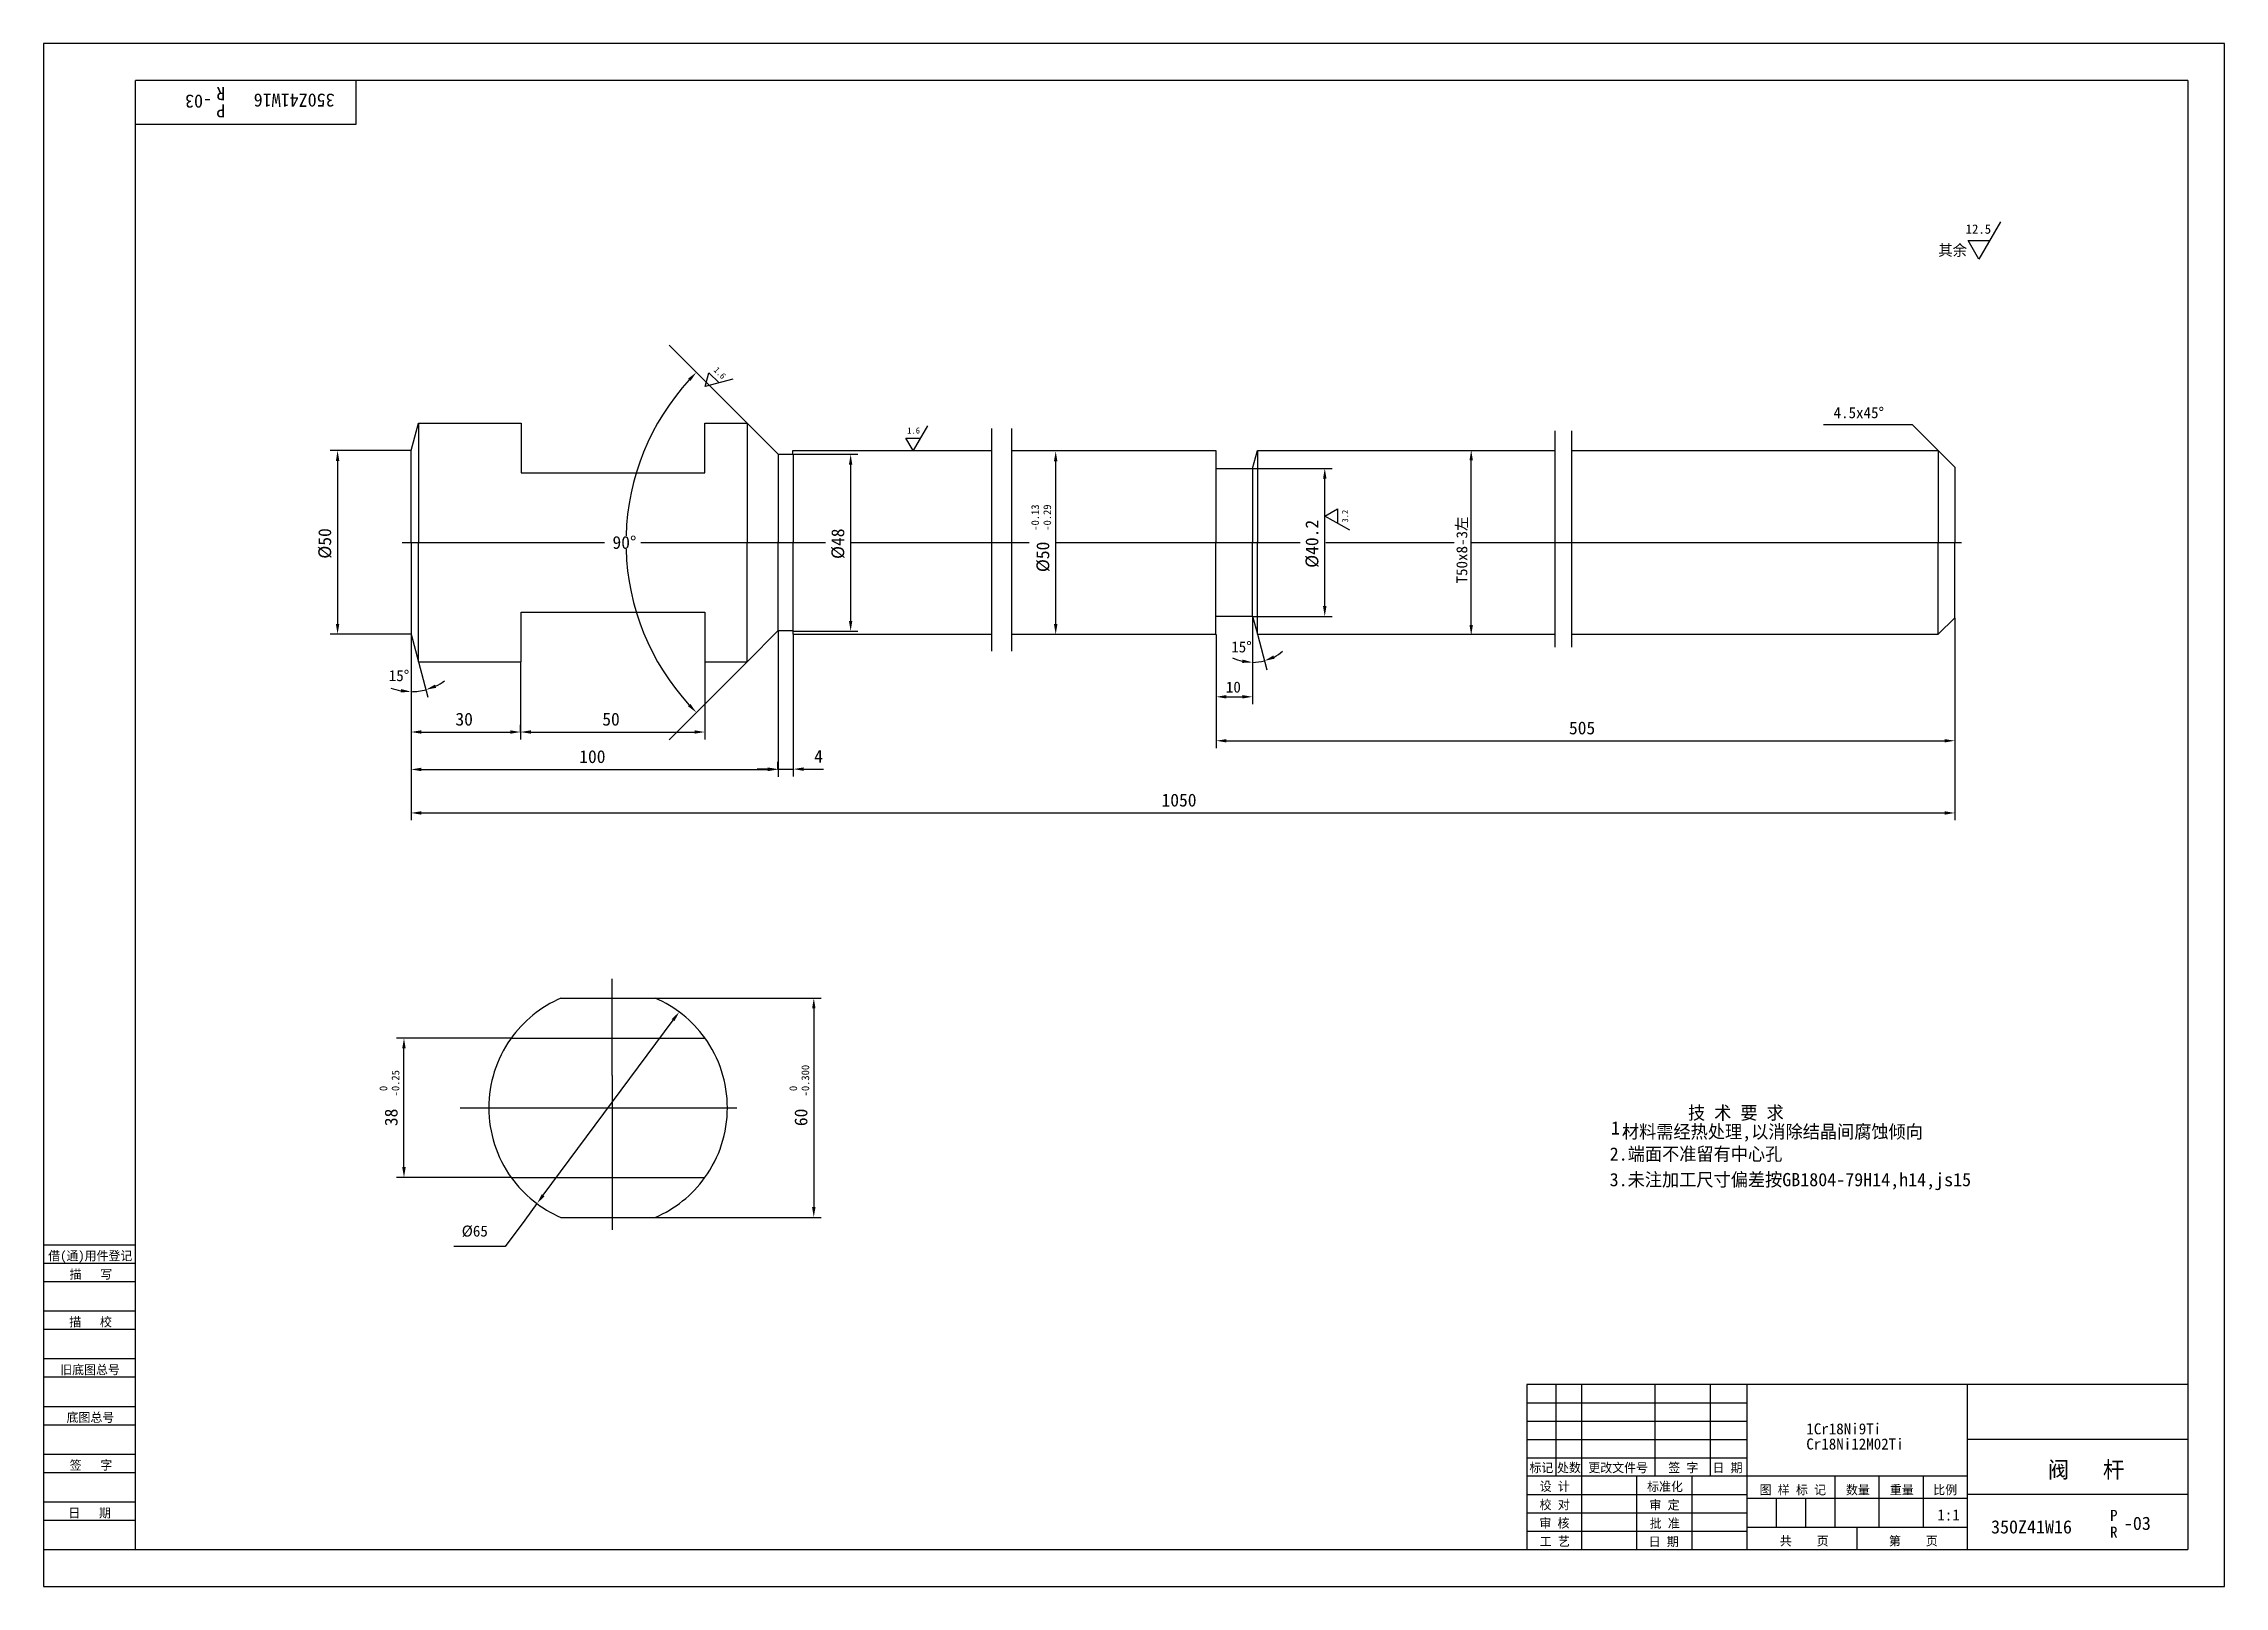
# Model space of a CAD drawing. Header units: metres. Extents: x 0 to 594, y 0 to 420.
import ezdxf

# ---------------------------------------------------------------- set-up
doc = ezdxf.new("R2010")
doc.units = ezdxf.units.M
for name, color, linetype in [('C', 6, 'Continuous'), ('D', 1, 'Continuous'), ('FL', 5, 'Continuous'), ('T', 7, 'Continuous'), ('TL', 4, 'Continuous')]:
    doc.layers.add(name, color=color, linetype=linetype)

# ---------------------------------------------------------------- blocks, each defined once
blk = doc.blocks.new('TUKUN2')
at = {"layer": 'FL'}
for p, q in [((594, 420), (0, 420)), ((0, 420), (0, 0)), ((594, 0), (594, 420)), ((0, 83), (25, 83)), ((0, 75), (25, 75)), ((0, 70), (25, 70)), ((0, 62), (25, 62)), ((0, 57), (25, 57)), ((412, 30), (412, 55)), ((419, 10), (419, 55)), ((439, 30), (439, 55)), ((454, 30), (454, 55)), ((0, 49), (25, 49)), ((404, 50), (464, 50)), ((0, 44), (25, 44)), ((404, 45), (464, 45)), ((0, 36), (25, 36)), ((404, 40), (464, 40)), ((0, 31), (25, 31)), ((404, 35), (464, 35)), ((449, 10), (449, 30)), ((404, 25), (464, 25)), ((0, 23), (25, 23)), ((0, 18), (25, 18)), ((404, 20), (464, 20)), ((404, 15), (464, 15)), ((0, 0), (594, 0))]:
    blk.add_line(p, q, dxfattribs=at)
at = {"layer": 'TL'}
for p, q in [((584, 410), (25, 410)), ((25, 10), (25, 410)), ((85, 410), (85, 398)), ((584, 410), (584, 10)), ((85, 398), (25, 398)), ((0, 93), (25, 93)), ((0, 88), (25, 88)), ((584, 55), (404, 55)), ((404, 55), (404, 10)), ((464, 10), (464, 55)), ((524, 10), (524, 55)), ((584, 40), (524, 40)), ((524, 30), (404, 30)), ((434, 10), (434, 30)), ((488, 16), (488, 30)), ((500, 16), (500, 30)), ((512, 16), (512, 30)), ((464, 24), (524, 24)), ((472, 16), (472, 24)), ((480, 16), (480, 24)), ((584, 25), (524, 25)), ((524, 16), (464, 16)), ((494, 10), (494, 16)), ((0, 10), (584, 10))]:
    blk.add_line(p, q, dxfattribs=at)
at = {"layer": 'T'}
for s, p in [('借(通)用件登记', (1.26, 88.76)), ('描   写', (7.09, 83.76)), ('描   校', (6.98, 70.76)), ('旧底图总号', (4.52, 57.76)), ('底图总号', (6.25, 44.76)), ('签   字', (7.1, 31.76)), ('标记', (404.71, 31.07)), ('处数', (412.22, 31.07)), ('更改文件号', (420.75, 31.07)), ('签 字', (442.53, 31.07)), ('日 期', (454.57, 31.07)), ('校 对', (407.48, 20.99)), ('设 计', (407.5, 25.99)), ('标准化', (436.77, 25.93)), ('审 定', (437.39, 20.93)), ('图 样 标 记', (467.4, 25.04)), ('数量', (490.92, 25.04)), ('重量', (502.88, 25.04)), ('比例', (514.7, 25.04)), ('日   期', (6.72, 18.76)), ('审 核', (407.41, 15.99)), ('批 准', (437.46, 15.93)), ('工 艺', (407.52, 10.99)), ('日 期', (437.18, 10.93)), ('共    页', (472.91, 11.13)), ('第    页', (502.62, 11.13))]:
    blk.add_text(s, height=2.5, dxfattribs=at).set_placement(p)

msp = doc.modelspace()

# ---------------------------------------------------------------- linework, layer by layer
at = {"layer": 'C'}
for p, q in [((258.22, 315.23), (258.22, 254.64)), ((263.65, 315.23), (263.65, 254.64)), ((411.61, 314.6), (411.61, 255.68)), ((416.18, 314.6), (416.18, 255.68)), ((97.66, 284.2), (152.78, 284.2)), ((162.63, 284.2), (212.94, 284.2)), ((219.82, 284.2), (268.49, 284.2)), ((275.67, 284.2), (342.22, 284.2)), ((349.25, 284.2), (384.24, 284.2)), ((388.81, 284.2), (522.44, 284.2)), ((154.88, 139.08), (154.88, 165.39)), ((154.88, 139.08), (154.88, 97.03)), ((113.5, 130.28), (188.78, 130.28))]:
    msp.add_line(p, q, dxfattribs=at)
at = {"layer": 'D'}
for p, q in [((533.02, 371.46), (527.16, 361.32)), ((524.24, 366.39), (530.09, 366.39)), ((527.16, 361.32), (524.24, 366.39)), ((177.45, 330.84), (170.38, 337.91)), ((177.45, 330.84), (179.2, 329.08)), ((191.59, 316.69), (177.45, 330.84)), ((180.22, 326.63), (181.23, 330.4)), ((187.76, 328.65), (180.22, 326.63)), ((181.23, 330.4), (183.99, 327.64)), ((240.72, 315.98), (236.82, 309.22)), ((509.01, 316.26), (484.78, 316.26)), ((516.08, 309.19), (509.01, 316.26)), ((100.08, 309.2), (78.07, 309.2)), ((234.87, 312.6), (238.77, 312.6)), ((236.82, 309.22), (234.87, 312.6)), ((80.07, 306.4), (80.07, 262)), ((204.3, 308.19), (221.82, 308.19)), ((219.82, 305.39), (219.82, 262.85)), ((275.67, 261.96), (275.67, 306.28)), ((329.34, 304.36), (350.96, 304.36)), ((388.85, 261.73), (388.85, 306.55)), ((348.96, 266.86), (348.96, 301.56)), ((349.02, 291.4), (352.4, 293.35)), ((355.78, 287.5), (349.02, 291.4)), ((352.4, 293.35), (352.4, 289.45)), ((329.29, 264.1), (329.29, 248.81)), ((329.34, 264.06), (350.96, 264.06)), ((520.58, 263.7), (520.58, 228.21)), ((100.08, 259.2), (78.07, 259.2)), ((100.08, 259.2), (100.08, 240.95)), ((200.04, 260.11), (200.04, 220.4)), ((204.2, 259.11), (204.2, 220.49)), ((204.3, 260.05), (221.82, 260.05)), ((319.38, 259.16), (319.38, 240.18)), ((330.6, 259.2), (333.19, 249.55)), ((102.09, 251.7), (104.68, 242.04)), ((129.91, 251.61), (129.91, 230.59)), ((191.59, 251.7), (170.38, 230.49)), ((180.09, 251.7), (180.09, 230.59)), ((329.29, 248.81), (329.29, 240.18)), ((100.08, 240.95), (100.08, 230.59)), ((319.38, 240.18), (319.38, 228.21)), ((322.18, 242.18), (326.49, 242.18)), ((102.88, 232.59), (127.11, 232.59)), ((129.91, 232.59), (129.91, 234.59)), ((132.71, 232.59), (177.29, 232.59)), ((100.08, 230.59), (100.08, 220.4)), ((322.18, 230.21), (517.78, 230.21)), ((520.58, 228.21), (520.58, 208.56)), ((100.08, 220.4), (100.08, 208.56)), ((102.88, 222.4), (197.24, 222.4)), ((197.18, 222.49), (194.38, 222.49)), ((199.98, 222.49), (199.98, 224.49)), ((199.98, 222.49), (204.2, 222.49)), ((207, 222.49), (209.8, 222.49)), ((209.8, 222.49), (212.39, 222.49)), ((102.88, 210.56), (517.78, 210.56)), ((166.6, 160.13), (211.78, 160.13)), ((209.78, 157.33), (209.78, 103.25)), ((127.36, 149.25), (96.15, 149.25)), ((136.05, 106.46), (171.46, 154.15)), ((98.15, 114.13), (98.15, 146.45)), ((127.36, 111.33), (96.15, 111.33)), ((134.38, 104.21), (131.04, 99.71)), ((131.04, 99.71), (125.72, 92.55)), ((166.6, 100.45), (211.78, 100.45)), ((125.72, 92.55), (111.7, 92.55))]:
    msp.add_line(p, q, dxfattribs=at)
for centre, radius, start, end in [((224.09, 284.2), 65.47, 137.45, 178.39), ((224.09, 284.2), 65.47, 181.61, 222.55), ((329.29, 264.1), 12.55, 244.39, 257.2), ((329.29, 264.1), 12.55, 270, 285), ((329.29, 264.1), 12.55, 297.8, 310.61), ((100.08, 259.2), 15.63, 249.44, 259.72), ((100.08, 259.2), 15.63, 270, 285), ((100.08, 259.2), 15.63, 295.28, 305.56)]:
    msp.add_arc(centre, radius, start, end, dxfattribs=at)
for points in [[(175.52, 328.8), (176.19, 328.15), (177.79, 330.5)], [(79.61, 306.4), (80.54, 306.4), (80.07, 309.2)], [(275.2, 306.28), (276.14, 306.28), (275.67, 309.08)], [(388.38, 306.55), (389.31, 306.55), (388.85, 309.35)], [(219.35, 305.39), (220.28, 305.39), (219.82, 308.19)], [(348.49, 301.56), (349.43, 301.56), (348.96, 304.36)], [(79.61, 262), (80.54, 262), (80.07, 259.2)], [(219.35, 262.85), (220.28, 262.85), (219.82, 260.05)], [(275.2, 261.96), (276.14, 261.96), (275.67, 259.16)], [(348.49, 266.86), (349.43, 266.86), (348.96, 264.06)], [(388.38, 261.73), (389.31, 261.73), (388.85, 258.93)], [(326.55, 252.32), (326.45, 251.4), (329.29, 251.55)], [(335.31, 252.56), (334.97, 253.43), (332.53, 251.97)], [(97.34, 244.29), (97.25, 243.36), (100.08, 243.57)], [(106.92, 244.63), (106.6, 245.5), (104.13, 244.1)], [(176.19, 240.24), (175.52, 239.6), (177.79, 237.9)], [(322.18, 242.65), (322.18, 241.71), (319.38, 242.18)], [(326.49, 242.65), (326.49, 241.71), (329.29, 242.18)], [(102.88, 233.06), (102.88, 232.13), (100.08, 232.59)], [(127.11, 233.06), (127.11, 232.13), (129.91, 232.59)], [(132.71, 233.06), (132.71, 232.13), (129.91, 232.59)], [(177.29, 233.06), (177.29, 232.13), (180.09, 232.59)], [(322.18, 230.67), (322.18, 229.74), (319.38, 230.21)], [(517.78, 230.67), (517.78, 229.74), (520.58, 230.21)], [(102.88, 222.87), (102.88, 221.93), (100.08, 222.4)], [(197.18, 222.96), (197.18, 222.02), (199.98, 222.49)], [(197.24, 222.87), (197.24, 221.93), (200.04, 222.4)], [(207, 222.96), (207, 222.02), (204.2, 222.49)], [(102.88, 211.02), (102.88, 210.09), (100.08, 210.56)], [(517.78, 211.02), (517.78, 210.09), (520.58, 210.56)], [(171.83, 153.87), (171.08, 154.43), (173.13, 156.4)], [(209.32, 157.33), (210.25, 157.33), (209.78, 160.13)], [(97.68, 146.45), (98.62, 146.45), (98.15, 149.25)], [(97.68, 114.13), (98.62, 114.13), (98.15, 111.33)], [(136.42, 106.18), (135.67, 106.74), (134.38, 104.21)], [(209.32, 103.25), (210.25, 103.25), (209.78, 100.45)]]:
    msp.add_solid(points, dxfattribs=at)
at = {"layer": 'TL'}
for p, q in [((100.08, 309.2), (102.09, 316.69)), ((102.09, 316.69), (102.09, 284.08)), ((102.09, 316.69), (130.09, 316.69)), ((130.09, 316.69), (130.09, 303.19)), ((180.09, 316.69), (191.59, 316.69)), ((180.09, 303.19), (180.09, 316.69)), ((191.59, 316.69), (191.59, 284.08)), ((191.59, 316.69), (200.09, 308.19)), ((100.08, 284.2), (100.08, 309.2)), ((204.09, 309.19), (258.22, 309.19)), ((204.09, 308.19), (204.09, 309.19)), ((263.65, 309.19), (319.29, 309.19)), ((319.29, 309.19), (319.29, 304.29)), ((329.29, 304.29), (330.6, 309.19)), ((330.6, 309.19), (330.6, 284)), ((330.6, 309.19), (411.61, 309.19)), ((416.18, 309.19), (516.08, 309.19)), ((516.08, 309.19), (516.08, 284.26)), ((520.58, 304.69), (516.08, 309.19)), ((130.09, 303.19), (180.09, 303.19)), ((200.09, 308.19), (200.09, 284)), ((200.09, 308.19), (204.09, 308.19)), ((204.2, 308.26), (204.2, 284)), ((319.29, 304.29), (319.29, 284)), ((319.29, 304.29), (329.29, 304.29)), ((329.29, 304.29), (329.29, 284)), ((520.58, 304.69), (520.58, 284.2)), ((100.08, 284.2), (100.08, 259.2)), ((102.09, 251.7), (102.09, 284.32)), ((191.59, 251.7), (191.59, 284.32)), ((200.09, 260.2), (200.09, 284.4)), ((204.2, 260.13), (204.2, 284.4)), ((319.29, 264.1), (319.29, 284.4)), ((329.29, 264.1), (329.29, 284.4)), ((330.6, 259.2), (330.6, 284.4)), ((516.08, 259.2), (516.08, 284.13)), ((520.58, 263.7), (520.58, 284.2)), ((130.09, 251.7), (130.09, 265.2)), ((130.09, 265.2), (180.09, 265.2)), ((180.09, 265.2), (180.09, 251.7)), ((319.29, 259.2), (319.29, 264.1)), ((319.29, 264.1), (329.29, 264.1)), ((329.29, 264.1), (330.6, 259.2)), ((520.58, 263.7), (516.08, 259.2)), ((100.08, 259.2), (102.09, 251.7)), ((191.59, 251.7), (200.09, 260.2)), ((200.09, 260.2), (204.09, 260.2)), ((204.09, 260.2), (204.09, 259.2)), ((204.09, 259.2), (258.22, 259.2)), ((263.65, 259.2), (319.29, 259.2)), ((330.6, 259.2), (411.61, 259.2)), ((416.18, 259.2), (516.08, 259.2)), ((102.09, 251.7), (130.09, 251.7)), ((180.09, 251.7), (191.59, 251.7)), ((140.91, 160.13), (166.6, 160.13)), ((127.36, 149.25), (180.14, 149.25)), ((127.36, 111.33), (180.14, 111.33)), ((140.91, 100.45), (166.6, 100.45))]:
    msp.add_line(p, q, dxfattribs=at)
for centre, start, end in [((153.75, 130.28), 113.28, 144.87), ((153.75, 130.28), 35.95, 66.72), ((153.75, 130.28), 144.87, 180), ((153.75, 130.28), 0, 35.95), ((153.75, 130.3), 180, 215.8), ((153.75, 130.3), 324.03, 0), ((153.75, 130.3), 215.8, 246.72), ((153.75, 130.3), 293.28, 324.03)]:
    msp.add_arc(centre, 32.5, start, end, dxfattribs=at)

# ---------------------------------------------------------------- block references
at = {"layer": 'D'}
msp.add_blockref('TUKUN2', (0, 0), dxfattribs=at)

# ---------------------------------------------------------------- texts
for s, height, rotation, p in [('-03', 3.6, 180, (45.87, 406.09)), ('R', 3.6, 180, (49.5, 408.21)), ('350Z41W16', 3.6, 180, (79.27, 406.37)), ('P', 3.6, 180, (49.5, 403.5)), ('1.6', 1.7, 315, (182.37, 331)), ('-0.13', 2.1, 90, (271.12, 287.4)), ('-0.29', 2.1, 90, (274.41, 287.4)), ('3.2', 1.7, 90, (355.33, 289.62)), ('%%c50', 3.5, 90, (78.32, 279.78)), ('%%C48', 3.5, 90, (218.07, 279.7)), ('%%C40.2', 3.5, 90, (347.21, 277.29)), ('T50x8-3左', 3, 90, (387.79, 273.03)), ('%%c50', 3.5, 90, (273.92, 276.12)), ('-0.25', 2.1, 90, (96.89, 133.41)), ('-0.300', 2.1, 90, (208.52, 133.41)), (' 0', 2.1, 90, (93.6, 133.41)), (' 0', 2.1, 90, (205.23, 133.41)), ('38', 3.5, 90, (96.4, 125.29)), ('60', 3.5, 90, (208.03, 125.29))]:
    msp.add_text(s, height=height, rotation=rotation, dxfattribs=at).set_placement(p)
for s, height, p in [('12.5', 2.55, (523.52, 368.24)), ('其余', 3, (516.09, 362.26)), ('4.5x45%%d', 3, (487.55, 318.03)), ('1.6', 1.7, (235.24, 313.83)), ('90%%d', 3.5, (154.95, 282.45)), ('15%%d', 3, (323.48, 254.27)), ('15%%d', 3, (94.01, 246.44)), ('10', 3, (322.02, 243.33)), ('30', 3.5, (112.17, 234.34)), ('50', 3.5, (152.17, 234.34)), ('505', 3.5, (415.48, 231.96)), ('100', 3.5, (145.9, 224.15)), ('4', 3.5, (209.89, 224.24)), ('1050', 3.5, (304.5, 212.31)), ('技 术 要 求', 3.6, (447.91, 127.13)), ('1.', 3.6, (426.92, 123.01)), ('材料需经热处理,以消除结晶间腐蚀倾向', 3.6, (429.89, 121.99)), ('2.端面不准留有中心孔', 3.6, (426.57, 115.92)), ('3.未注加工尺寸偏差按GB1804-79H14,h14,js15', 3.6, (426.56, 108.94)), ('%%c65', 3, (113.89, 95.23)), ('1Cr18Ni9Ti', 3, (480.12, 41.39)), ('Cr18Ni12M02Ti', 3, (480.12, 37.26)), ('阀   杆', 4.5, (545.88, 29.5)), ('1:1', 3, (515.79, 17.94)), ('350Z41W16', 3.6, (530.44, 14.4)), ('P', 3, (562.86, 17.83)), ('-03', 3.6, (566.62, 15.38)), ('R', 3, (562.86, 13.26))]:
    msp.add_text(s, height=height, dxfattribs=at).set_placement(p)

doc.saveas('drawing.dxf')
